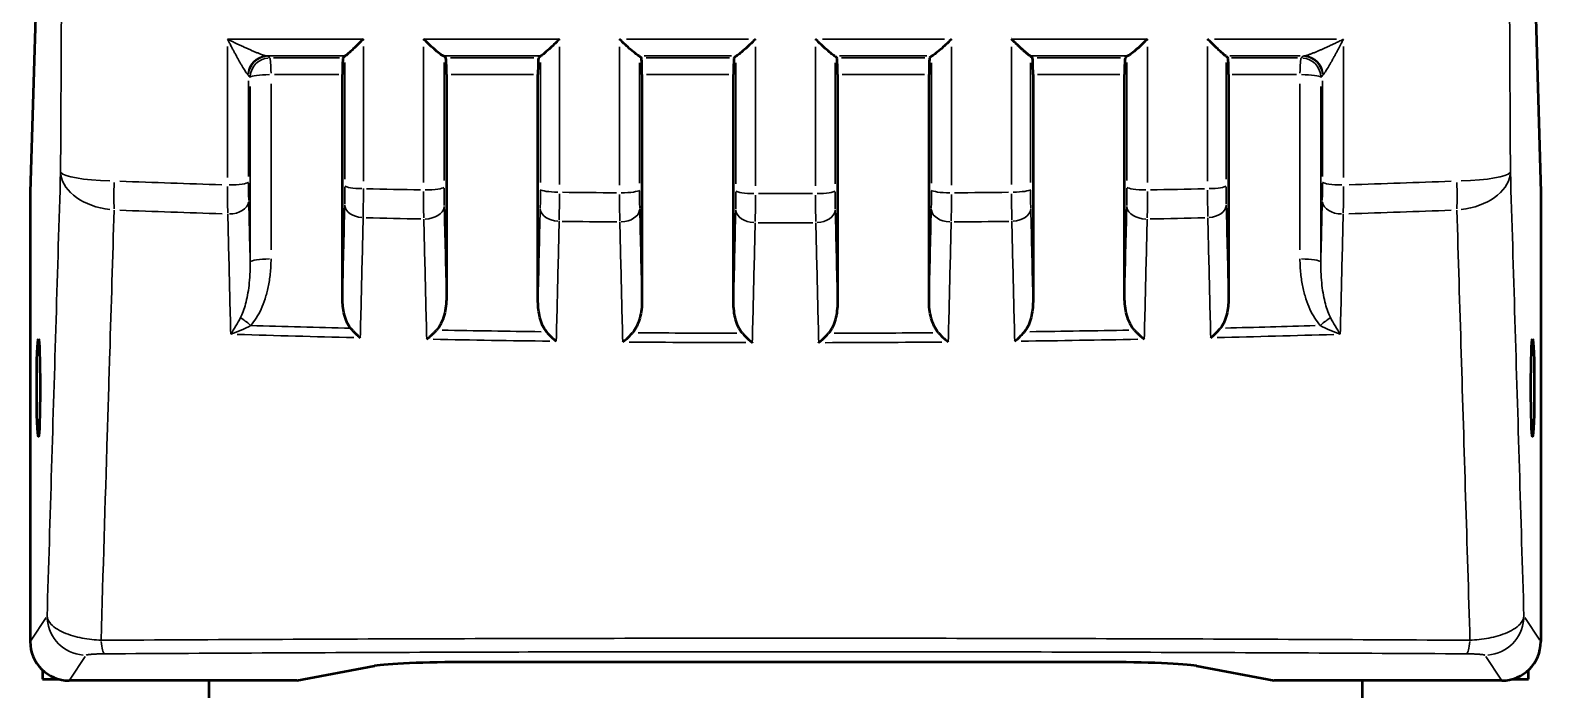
# Model space of a CAD drawing. Header units: millimetres. Extents: x 40 to 2195, y 40 to 1687.
# Drawn here: x 456.8 to 534, y 769.8 to 803.5 of the extents above; entities that cross this region are included whole.
import ezdxf

# ---------------------------------------------------------------- set-up
doc = ezdxf.new("R2010")
doc.units = ezdxf.units.MM
doc.header["$LTSCALE"] = 8
doc.layers.add('Visible (ISO)', color=7, linetype='Continuous', lineweight=50)
doc.layers.add('Visible Narrow (ISO)', color=7, linetype='Continuous', lineweight=35)

msp = doc.modelspace()

# ---------------------------------------------------------------- linework, layer by layer
at = {"layer": 'Visible (ISO)'}
for p, q in [((457.408, 816.708), (456.779, 795.256)), ((533.408, 816.708), (534.036, 795.256)), ((472.875, 802.224), (472.777, 802.126)), ((477.943, 802.221), (478.037, 802.126)), ((482.874, 802.223), (482.777, 802.126)), ((487.942, 802.222), (488.037, 802.126)), ((492.874, 802.222), (492.778, 802.126)), ((497.941, 802.222), (498.037, 802.126)), ((502.873, 802.222), (502.778, 802.126)), ((507.941, 802.223), (508.038, 802.126)), ((512.872, 802.221), (512.778, 802.126)), ((517.94, 802.224), (518.038, 802.126)), ((456.779, 795.256), (456.779, 772.256)), ((534.036, 795.256), (534.036, 772.256)), ((478.308, 787.707), (478.308, 787.707)), ((512.508, 787.707), (512.508, 787.707)), ((511.607, 771.2), (479.208, 771.2)), ((457.408, 770.799), (457.408, 770.326)), ((457.408, 770.326), (458.253, 770.326)), ((470.408, 770.256), (458.776, 770.256)), ((465.908, 770.256), (465.908, 764.498)), ((470.408, 770.256), (474.39, 771.008)), ((516.425, 771.008), (520.408, 770.256)), ((532.039, 770.256), (520.408, 770.256)), ((524.908, 770.256), (524.908, 764.498)), ((532.563, 770.326), (533.408, 770.326)), ((533.408, 770.326), (533.408, 770.799))]:
    msp.add_line(p, q, dxfattribs=at)
for centre, start, end in [((467.408, 788.256), 48.41135, 48.41303), ((523.408, 788.256), 131.58698, 131.58865), ((467.407, 788.256), 350.54589, 350.54647), ((523.407, 788.256), 189.45353, 189.45412)]:
    msp.add_arc(centre, 2.1, start, end, dxfattribs=at)
for centre, major_axis, ratio, start_param, end_param in [((472.784, 801.126), (-0.005, 1), 0.035067, 0.034788, 1.424329), ((473.875, 802.221), (1, -0.002), 0.035457, 3.020258, 3.106374), ((476.912, 802.221), (1.032, -0.001), 0.034923, 0.03476, 0.217087), ((478.031, 801.126), (0.005, 1), 0.034916, 4.858967, 6.248426), ((482.784, 801.127), (-0.005, 1), 0.034995, 0.034748, 1.424295), ((483.906, 802.221), (-1.032, 0.001), 0.034892, 6.138341, 6.248473), ((486.911, 802.221), (1.032, -0.001), 0.034899, 0.03476, 0.193816), ((492.784, 801.127), (-0.005, 1), 0.034946, 0.03473, 1.424277), ((493.905, 802.221), (-1.032, 0), 0.034899, 6.114079, 6.248449), ((496.91, 802.221), (1.032, 0), 0.034899, 0.034736, 0.169101), ((498.031, 801.127), (-0.005, -1), 0.034946, 1.717315, 3.106863), ((503.904, 802.221), (-1.032, -0.001), 0.034899, 6.089367, 6.248425), ((506.909, 802.221), (1.032, 0.001), 0.034867, 0.034726, 0.146518), ((508.031, 801.127), (-0.005, -1), 0.034995, 1.717297, 3.106845), ((512.784, 801.126), (-0.005, 1), 0.034916, 0.034759, 1.424218), ((513.903, 802.221), (-1.032, -0.001), 0.034908, 6.06518, 6.248419), ((516.94, 802.221), (1, 0.002), 0.035457, 0.035224, 0.121592), ((518.031, 801.126), (-0.005, -1), 0.035067, 1.717264, 3.106805), ((472.592, 867.259), (0.001, 451.842), 0.000349, 4.540092, 4.565825), ((478.221, 867.259), (-0.001, 452.126), 0.000346, 1.717267, 1.742811), ((482.593, 867.259), (0.001, 452.293), 0.000347, 4.539945, 4.565972), ((488.221, 867.259), (-0.001, 452.435), 0.000346, 1.717167, 1.743099), ((492.594, 867.259), (0.001, 452.49), 0.000346, 4.539943, 4.566037), ((498.221, 867.259), (-0.001, 452.49), 0.000346, 1.717149, 1.743243), ((502.594, 867.259), (0.001, 452.435), 0.000346, 4.540086, 4.566019), ((508.222, 867.259), (-0.001, 452.293), 0.000347, 1.717213, 1.743241), ((512.594, 867.259), (0.001, 452.126), 0.000346, 4.540375, 4.565918), ((518.223, 867.259), (-0.001, 451.842), 0.000349, 1.717361, 1.743093), ((483.713, 788.276), (-0.911, 0.944), 0.384176, 1.382757, 1.920709), ((458.78, 772.259), (-1.111, -1.668), 0.998023, 5.301071, 6.87004), ((532.035, 772.259), (1.111, -1.668), 0.998023, 5.69633, 7.2653), ((479.208, 770.938), (-5, 0), 0.052408, 4.712389, 6.012238), ((511.607, 770.938), (-5, 0), 0.052408, 3.41254, 4.712389)]:
    msp.add_ellipse(centre, major_axis=major_axis, ratio=ratio, start_param=start_param, end_param=end_param, dxfattribs=at)
for centre in [(457.198, 785.256), (533.617, 785.256)]:
    msp.add_ellipse(centre, major_axis=(0, 2.5), ratio=0.034921, dxfattribs=at)
for points, knots in [([(473.821, 803.086), (473.808, 803.074), (473.796, 803.061), (473.689, 802.956), (473.594, 802.863), (473.411, 802.687), (473.321, 802.602), (473.138, 802.433), (473.056, 802.36), (472.965, 802.284), (472.94, 802.264), (472.903, 802.237), (472.89, 802.229), (472.882, 802.227)], [-0.1594367, -0.1594367, -0.1594367, -0.1594367, -0.1548637, -0.1548637, -0.1195302, -0.1195302, -0.0835961, -0.0835961, -0.039789, -0.039789, -0.0189778, -0.0189778, -0.000001, -0.000001, -0.000001, -0.000001]), ([(477.92, 802.227), (477.906, 802.229), (477.887, 802.237), (477.837, 802.264), (477.806, 802.284), (477.7, 802.36), (477.608, 802.433), (477.411, 802.602), (477.316, 802.687), (477.125, 802.865), (477.028, 802.958), (476.921, 803.062), (476.909, 803.075), (476.898, 803.086)], [-0.1761451, -0.1761451, -0.1761451, -0.1761451, -0.1544167, -0.1544167, -0.1307375, -0.1307375, -0.081327, -0.081327, -0.0401569, -0.0401569, 0, 0, 0.0048908, 0.0048908, 0.0048908, 0.0048908]), ([(483.845, 803.086), (483.84, 803.081), (483.828, 803.07), (483.817, 803.059), (483.651, 802.896), (483.476, 802.726), (483.197, 802.471), (483.099, 802.384), (482.989, 802.295), (482.958, 802.271), (482.911, 802.239), (482.895, 802.23), (482.885, 802.227)], [-0.1633221, -0.1633221, -0.1633221, -0.1633221, -0.1610961, -0.1588701, -0.1588701, -0.0921124, -0.0921124, -0.0438115, -0.0438115, -0.0208304, -0.0208304, -0.0000022, -0.0000022, -0.0000022, -0.0000022]), ([(487.924, 802.227), (487.911, 802.23), (487.891, 802.238), (487.841, 802.268), (487.809, 802.291), (487.697, 802.375), (487.599, 802.456), (487.4, 802.631), (487.311, 802.713), (487.12, 802.892), (487.029, 802.981), (486.948, 803.06), (486.938, 803.07), (486.927, 803.081), (486.922, 803.086)], [-0.1349329, -0.1349329, -0.1349329, -0.1349329, -0.1179251, -0.1179251, -0.0992763, -0.0992763, -0.0602853, -0.0602853, -0.0317641, -0.0317641, 0, 0, 0.0021187, 0.0042348, 0.0042348, 0.0042348, 0.0042348]), ([(493.869, 803.086), (493.864, 803.081), (493.853, 803.07), (493.842, 803.06), (493.762, 802.981), (493.671, 802.892), (493.482, 802.713), (493.394, 802.631), (493.199, 802.456), (493.103, 802.374), (492.995, 802.291), (492.964, 802.268), (492.917, 802.238), (492.899, 802.23), (492.888, 802.227)], [-0.1656542, -0.1656542, -0.1656542, -0.1656542, -0.1631403, -0.160623, -0.160623, -0.1227139, -0.1227139, -0.0887447, -0.0887447, -0.0422908, -0.0422908, -0.0201541, -0.0201541, -0.000001, -0.000001, -0.000001, -0.000001]), ([(497.927, 802.227), (497.916, 802.23), (497.898, 802.238), (497.851, 802.268), (497.82, 802.291), (497.712, 802.374), (497.616, 802.456), (497.421, 802.631), (497.333, 802.713), (497.144, 802.892), (497.053, 802.981), (496.973, 803.06), (496.962, 803.07), (496.951, 803.081), (496.946, 803.086)], [-0.1347695, -0.1347695, -0.1347695, -0.1347695, -0.1178601, -0.1178601, -0.0992864, -0.0992864, -0.0603095, -0.0603095, -0.0318075, -0.0318075, 0, 0, 0.0021125, 0.0042222, 0.0042222, 0.0042222, 0.0042222]), ([(503.893, 803.086), (503.888, 803.081), (503.877, 803.07), (503.867, 803.06), (503.786, 802.981), (503.695, 802.892), (503.504, 802.713), (503.415, 802.631), (503.216, 802.456), (503.118, 802.375), (503.006, 802.291), (502.974, 802.268), (502.924, 802.238), (502.904, 802.23), (502.891, 802.227)], [-0.1651529, -0.1651529, -0.1651529, -0.1651529, -0.1626417, -0.1601271, -0.1601271, -0.1224319, -0.1224319, -0.0885851, -0.0885851, -0.0423147, -0.0423147, -0.0201841, -0.0201841, -0.000001, -0.000001, -0.000001, -0.000001]), ([(507.93, 802.227), (507.926, 802.228), (507.92, 802.231), (507.912, 802.235), (507.905, 802.239), (507.896, 802.244), (507.886, 802.251), (507.877, 802.257), (507.867, 802.264), (507.856, 802.273), (507.845, 802.28), (507.834, 802.289), (507.821, 802.299), (507.809, 802.309), (507.795, 802.32), (507.781, 802.332), (507.766, 802.344), (507.751, 802.356), (507.735, 802.37), (507.727, 802.377), (507.719, 802.384), (507.71, 802.391), (507.693, 802.405), (507.676, 802.421), (507.657, 802.437), (507.639, 802.453), (507.62, 802.47), (507.6, 802.488), (507.581, 802.505), (507.56, 802.523), (507.539, 802.543), (507.529, 802.552), (507.519, 802.561), (507.508, 802.571), (507.487, 802.59), (507.466, 802.61), (507.443, 802.631), (507.421, 802.652), (507.398, 802.674), (507.374, 802.696), (507.351, 802.718), (507.326, 802.741), (507.302, 802.764), (507.285, 802.78), (507.268, 802.796), (507.251, 802.813), (507.222, 802.84), (507.193, 802.868), (507.164, 802.896), (507.135, 802.925), (507.105, 802.954), (507.075, 802.983), (507.046, 803.012), (507.016, 803.041), (506.985, 803.071), (506.98, 803.076), (506.975, 803.081), (506.97, 803.087)], [0, 0, 0, 0, 0.0700018, 0.0700018, 0.0700018, 0.1384739, 0.1384739, 0.1384739, 0.2, 0.2, 0.2, 0.257332, 0.257332, 0.257332, 0.3143552, 0.3143552, 0.3143552, 0.3713226, 0.3713226, 0.3713226, 0.4, 0.4, 0.4, 0.457874, 0.457874, 0.457874, 0.5157266, 0.5157266, 0.5157266, 0.5727678, 0.5727678, 0.5727678, 0.6, 0.6, 0.6, 0.6541105, 0.6541105, 0.6541105, 0.7080764, 0.7080764, 0.7080764, 0.762269, 0.762269, 0.762269, 0.8, 0.8, 0.8, 0.8628653, 0.8628653, 0.8628653, 0.9261873, 0.9261873, 0.9261873, 0.9893498, 0.9893498, 0.9893498, 0.9999852, 0.9999852, 0.9999852, 0.9999852]), ([(513.917, 803.086), (513.906, 803.075), (513.894, 803.063), (513.787, 802.958), (513.691, 802.865), (513.5, 802.688), (513.404, 802.602), (513.207, 802.433), (513.116, 802.36), (513.009, 802.285), (512.978, 802.265), (512.929, 802.237), (512.909, 802.229), (512.896, 802.227)], [-0.1590664, -0.1590664, -0.1590664, -0.1590664, -0.1547941, -0.1547941, -0.1194936, -0.1194936, -0.083304, -0.083304, -0.0398971, -0.0398971, -0.0190928, -0.0190928, -0.000001, -0.000001, -0.000001, -0.000001]), ([(517.933, 802.227), (517.925, 802.229), (517.912, 802.237), (517.875, 802.264), (517.85, 802.284), (517.759, 802.36), (517.676, 802.433), (517.494, 802.602), (517.404, 802.687), (517.221, 802.864), (517.126, 802.956), (517.019, 803.062), (517.007, 803.074), (516.994, 803.086)], [-0.1774144, -0.1774144, -0.1774144, -0.1774144, -0.1556764, -0.1556764, -0.1318375, -0.1318375, -0.0816586, -0.0816586, -0.0404852, -0.0404852, 0, 0, 0.0052171, 0.0052171, 0.0052171, 0.0052171]), ([(488.066, 801.272), (488.066, 801.384), (488.066, 801.491), (488.063, 801.697), (488.061, 801.792), (488.055, 801.952), (488.052, 802.015), (488.045, 802.099), (488.041, 802.122), (488.037, 802.126)], [-0.1393113, -0.1393113, -0.1393113, -0.1393113, -0.1055728, -0.1055728, -0.0696556, -0.0696556, -0.0337399, -0.0337399, -0.000001, -0.000001, -0.000001, -0.000001]), ([(502.778, 802.126), (502.774, 802.122), (502.77, 802.099), (502.763, 802.015), (502.76, 801.952), (502.754, 801.792), (502.752, 801.697), (502.749, 801.491), (502.749, 801.384), (502.749, 801.272)], [-0.1393108, -0.1393108, -0.1393108, -0.1393108, -0.105572, -0.105572, -0.0696564, -0.0696564, -0.0337394, -0.0337394, -0.000001, -0.000001, -0.000001, -0.000001]), ([(473.166, 788.294), (473.089, 788.39), (473.025, 788.499), (472.917, 788.737), (472.873, 788.871), (472.776, 789.26), (472.747, 789.53), (472.747, 789.793)], [-0.1596503, -0.1596503, -0.1596503, -0.1596503, -0.1222402, -0.1222402, -0.0800181, -0.0800181, -0.000001, -0.000001, -0.000001, -0.000001]), ([(478.067, 789.87), (478.067, 789.567), (478.029, 789.254), (477.908, 788.818), (477.855, 788.672), (477.728, 788.417), (477.655, 788.299), (477.566, 788.2)], [-0.1779614, -0.1779614, -0.1779614, -0.1779614, -0.0866527, -0.0866527, -0.0406329, -0.0406329, -0.0000028, -0.0000028, -0.0000028, -0.0000028]), ([(483.186, 788.109), (483.106, 788.206), (483.039, 788.319), (482.926, 788.562), (482.88, 788.701), (482.778, 789.1), (482.748, 789.379), (482.748, 789.65)], [-0.1646073, -0.1646073, -0.1646073, -0.1646073, -0.1260599, -0.1260599, -0.082511, -0.082511, -0.000001, -0.000001, -0.000001, -0.000001]), ([(488.067, 789.688), (488.067, 789.394), (488.031, 789.09), (487.916, 788.665), (487.865, 788.523), (487.743, 788.274), (487.673, 788.16), (487.587, 788.062)], [-0.1728741, -0.1728741, -0.1728741, -0.1728741, -0.0840671, -0.0840671, -0.039446, -0.039446, -0.0000003, -0.0000003, -0.0000003, -0.0000003]), ([(493.207, 788.032), (493.125, 788.128), (493.057, 788.24), (492.941, 788.482), (492.892, 788.62), (492.782, 789.034), (492.748, 789.329), (492.748, 789.615)], [-0.1696504, -0.1696504, -0.1696504, -0.1696504, -0.1309612, -0.1309612, -0.0872482, -0.0872482, -0.000001, -0.000001, -0.000001, -0.000001]), ([(498.067, 789.615), (498.067, 789.329), (498.033, 789.034), (497.923, 788.62), (497.874, 788.482), (497.758, 788.24), (497.69, 788.128), (497.608, 788.032)], [-0.1678692, -0.1678692, -0.1678692, -0.1678692, -0.0815372, -0.0815372, -0.0382831, -0.0382831, 0, 0, 0, 0]), ([(503.228, 788.062), (503.142, 788.16), (503.072, 788.274), (502.95, 788.523), (502.899, 788.665), (502.784, 789.09), (502.748, 789.394), (502.748, 789.688)], [-0.1747554, -0.1747554, -0.1747554, -0.1747554, -0.1348801, -0.1348801, -0.0897732, -0.0897732, -0.000001, -0.000001, -0.000001, -0.000001]), ([(508.067, 789.65), (508.067, 789.379), (508.037, 789.1), (507.935, 788.7), (507.889, 788.562), (507.776, 788.319), (507.709, 788.206), (507.629, 788.109)], [-0.1629658, -0.1629658, -0.1629658, -0.1629658, -0.0812786, -0.0812786, -0.0381639, -0.0381639, -0.000001, -0.000001, -0.000001, -0.000001]), ([(513.249, 788.2), (513.16, 788.299), (513.087, 788.417), (512.96, 788.672), (512.907, 788.818), (512.786, 789.254), (512.748, 789.567), (512.748, 789.87)], [-0.1799383, -0.1799383, -0.1799383, -0.1799383, -0.1388552, -0.1388552, -0.0923222, -0.0923222, -0.000001, -0.000001, -0.000001, -0.000001]), ([(518.068, 789.793), (518.068, 789.53), (518.039, 789.26), (517.942, 788.871), (517.898, 788.737), (517.79, 788.499), (517.726, 788.39), (517.649, 788.294)], [-0.1581114, -0.1581114, -0.1581114, -0.1581114, -0.0788665, -0.0788665, -0.0370518, -0.0370518, -0.0000029, -0.0000029, -0.0000029, -0.0000029]), ([(473.166, 788.294), (473.201, 788.252), (473.238, 788.209), (473.311, 788.128), (473.347, 788.089), (473.388, 788.048), (473.392, 788.044), (473.427, 788.009), (473.46, 787.977), (473.526, 787.917), (473.559, 787.888), (473.615, 787.841), (473.637, 787.823), (473.66, 787.804)], [0, 0, 0, 0, 0.25, 0.25, 0.4787227, 0.4787227, 0.5, 0.5, 0.6944901, 0.6944901, 0.8776909, 0.8776909, 0.9999976, 0.9999976, 0.9999976, 0.9999976]), ([(477.058, 787.731), (477.089, 787.755), (477.12, 787.779), (477.181, 787.829), (477.212, 787.855), (477.271, 787.906), (477.299, 787.931), (477.36, 787.988), (477.394, 788.02), (477.461, 788.087), (477.495, 788.122), (477.54, 788.172), (477.553, 788.186), (477.566, 788.2)], [0, 0, 0, 0, 0.166992, 0.166992, 0.339689, 0.339689, 0.5, 0.5, 0.701538, 0.701538, 0.91452, 0.91452, 1, 1, 1, 1]), ([(487.082, 787.588), (487.086, 787.591), (487.096, 787.598), (487.106, 787.606), (487.156, 787.645), (487.222, 787.698), (487.399, 787.86), (487.496, 787.957), (487.587, 788.062)], [-0.08259949, -0.08259949, -0.08259949, -0.08259949, -0.07959985, -0.07659994, -0.07659994, -0.0420882, -0.0420882, -0.00000147, -0.00000147, -0.00000147, -0.00000147]), ([(493.207, 788.032), (493.292, 787.932), (493.382, 787.838), (493.542, 787.688), (493.611, 787.629), (493.683, 787.572), (493.694, 787.564), (493.704, 787.555), (493.709, 787.552)], [-0.06737082, -0.06737082, -0.06737082, -0.06737082, -0.02890289, -0.02890289, 0, 0, 0.00198464, 0.00396903, 0.00396903, 0.00396903, 0.00396903]), ([(497.106, 787.552), (497.111, 787.556), (497.121, 787.564), (497.132, 787.572), (497.204, 787.629), (497.273, 787.688), (497.433, 787.838), (497.523, 787.932), (497.608, 788.032)], [-0.07352733, -0.07352733, -0.07352733, -0.07352733, -0.07147151, -0.06941546, -0.06941546, -0.03965386, -0.03965386, -0.00000223, -0.00000223, -0.00000223, -0.00000223]), ([(503.228, 788.062), (503.32, 787.957), (503.417, 787.858), (503.595, 787.697), (503.661, 787.644), (503.709, 787.606), (503.719, 787.598), (503.729, 787.59), (503.733, 787.588)], [-0.04231735, -0.04231735, -0.04231735, -0.04231735, -0.01901701, -0.01901701, 0, 0, 0.00163863, 0.00327689, 0.00327689, 0.00327689, 0.00327689]), ([(507.13, 787.624), (507.144, 787.635), (507.158, 787.646), (507.246, 787.717), (507.319, 787.782), (507.472, 787.931), (507.552, 788.018), (507.629, 788.109)], [-0.07307476, -0.07307476, -0.07307476, -0.07307476, -0.06711794, -0.06711794, -0.03591268, -0.03591268, -0.000001, -0.000001, -0.000001, -0.000001]), ([(513.249, 788.2), (513.281, 788.164), (513.314, 788.129), (513.38, 788.061), (513.413, 788.029), (513.46, 787.983), (513.475, 787.969), (513.519, 787.929), (513.549, 787.902), (513.609, 787.849), (513.639, 787.824), (513.699, 787.776), (513.728, 787.753), (513.757, 787.731)], [0, 0, 0, 0, 0.213745, 0.213745, 0.415896, 0.415896, 0.5, 0.5, 0.673687, 0.673687, 0.841922, 0.841922, 1, 1, 1, 1]), ([(517.155, 787.804), (517.189, 787.831), (517.222, 787.859), (517.29, 787.917), (517.323, 787.948), (517.378, 788), (517.399, 788.02), (517.458, 788.079), (517.494, 788.117), (517.569, 788.199), (517.606, 788.242), (517.644, 788.288), (517.646, 788.291), (517.649, 788.294)], [0.0000024, 0.0000024, 0.0000024, 0.0000024, 0.1818223, 0.1818223, 0.3746517, 0.3746517, 0.5, 0.5, 0.7286754, 0.7286754, 0.9825956, 0.9825956, 1, 1, 1, 1])]:
    msp.add_open_spline(points, degree=3, knots=knots, dxfattribs=at)
at = {"layer": 'Visible Narrow (ISO)'}
for p, q in [((466.873, 802.713), (466.873, 795.998)), ((473.821, 795.817), (473.821, 802.703)), ((516.994, 802.703), (516.994, 795.817)), ((523.942, 795.998), (523.942, 802.713)), ((469.027, 802.13), (468.95, 802.208)), ((476.897, 802.7), (476.897, 795.752)), ((483.845, 795.644), (483.845, 802.694)), ((486.922, 802.692), (486.922, 795.611)), ((493.869, 795.575), (493.869, 802.69)), ((496.946, 802.69), (496.946, 795.575)), ((503.893, 795.611), (503.893, 802.692)), ((506.97, 802.694), (506.97, 795.644)), ((513.918, 795.752), (513.918, 802.7)), ((521.865, 802.208), (521.788, 802.13)), ((468.026, 801.136), (467.948, 801.214)), ((482.874, 801.885), (482.874, 795.746)), ((487.942, 795.71), (487.942, 801.878)), ((492.874, 801.878), (492.874, 795.675)), ((497.941, 795.676), (497.941, 801.879)), ((502.873, 801.881), (502.873, 795.713)), ((507.941, 795.742), (507.941, 801.881)), ((522.867, 801.214), (522.789, 801.136)), ((469.096, 800.8), (469.096, 792.309)), ((521.719, 792.309), (521.719, 800.8)), ((456.822, 772.32), (457.599, 773.486)), ((457.642, 773.551), (457.642, 773.551)), ((533.173, 773.551), (533.173, 773.551)), ((533.216, 773.486), (533.993, 772.32)), ((458.82, 770.321), (459.598, 771.489)), ((531.217, 771.489), (531.995, 770.321))]:
    msp.add_line(p, q, dxfattribs=at)
for centre, major_axis, ratio, start_param, end_param in [((495.408, 803.275), (-396.064, -0.002), 0.000477, 1.550246, 1.566034), ((495.407, 803.239), (-396.059, 0.002), 0.000386, 1.575558, 1.591347), ((495.409, 803.037), (-396.007, -0.002), 0.000124, 4.641155, 4.656977), ((468.884, 801.228), (0.142, 0.99), 0.969998, 0.220506, 1.596801), ((468.943, 801.213), (-0.71, -0.704), 0.998786, 4.007323, 5.417436), ((469.029, 801.126), (-0.71, -0.704), 0.998786, 4.007336, 5.417453), ((466.886, 802.211), (2.061, -0.001), 0.03515, 0.044906, 0.232768), ((469.029, 801.126), (0, 1), 0.067249, 4.92817, 6.178724), ((495.408, 801.994), (392.179, 0), 0.000335, 1.629011, 1.637624), ((495.408, 801.995), (392.175, 0), 0.000333, 1.603612, 1.614498), ((495.401, 802.173), (-394.564, 0), 0.000138, 4.719387, 4.730711), ((495.408, 801.996), (392.173, 0), 0.000332, 1.578107, 1.588986), ((495.416, 802.171), (-394.505, 0), 0.000144, 4.694067, 4.705393), ((495.408, 801.996), (392.173, 0), 0.000332, 1.552606, 1.563486), ((495.407, 801.995), (392.175, 0), 0.000333, 1.527094, 1.537981), ((495.419, 802.192), (-394.94, 0), 0.000089, 4.645721, 4.654844), ((495.407, 801.994), (392.179, 0), 0.000336, 1.503969, 1.512581), ((521.786, 801.126), (0, 1), 0.067249, 0.104461, 1.355015), ((521.786, 801.126), (0.71, -0.704), 0.998786, 0.865733, 2.275849), ((523.929, 802.211), (-2.061, -0.001), 0.035151, 6.050417, 6.23828), ((521.872, 801.213), (0.71, -0.704), 0.998786, 0.865727, 2.275856), ((521.931, 801.228), (-0.142, 0.99), 0.969998, 4.686381, 6.062664), ((469.029, 801.126), (-1, 0), 0.146108, 4.725817, 6.167791), ((495.408, 801.125), (391.257, 0), 0.000376, 1.629211, 1.637629), ((472.85, 867.296), (0.001, 455.709), 0.000057, 4.555111, 4.568371), ((477.967, 867.317), (0.002, -456.007), 0.000054, 4.856374, 4.869753), ((495.408, 801.125), (391.253, 0), 0.000376, 1.603756, 1.614535), ((495.408, 801.126), (391.251, 0), 0.000375, 1.578191, 1.588963), ((495.408, 801.126), (391.251, 0), 0.000375, 1.55263, 1.563402), ((495.407, 801.125), (391.253, 0), 0.000376, 1.527058, 1.537836), ((512.848, 867.316), (0.002, 456.006), 0.000054, 4.555025, 4.568404), ((517.965, 867.296), (0.001, -455.708), 0.000057, 4.856407, 4.869667), ((495.407, 801.125), (391.257, 0), 0.000376, 1.503964, 1.512381), ((521.786, 801.126), (1, 0), 0.146108, 0.115395, 1.557368), ((467.997, 867.194), (-0.003, -454.615), 0.000116, 4.858633, 4.86953), ((468.159, 867.258), (0.001, 452.553), 0.000288, 1.718498, 1.737536), ((522.656, 867.258), (0.001, -452.553), 0.000288, 1.404057, 1.423094), ((522.819, 867.194), (-0.003, 454.615), 0.000116, 4.555248, 4.566145), ((461.329, 796.295), (-2.999, 0.091), 0.65511, 0.119131, 1.431749), ((461.329, 796.295), (-3, 0.017), 0.15728, 0.107866, 1.413206), ((495.417, 957.041), (384.942, -0.029), 0.420485, 4.623837, 4.637446), ((466.945, 795.782), (1, 0), 0.157098, 4.72136, 6.167422), ((523.87, 795.782), (-1, 0), 0.157097, 0.115672, 1.56185), ((495.398, 957.041), (384.941, 0.029), 0.420488, 4.787332, 4.800941), ((529.486, 796.295), (3, 0.017), 0.15728, 4.869979, 6.175319), ((529.486, 796.295), (2.999, 0.091), 0.65511, 4.851439, 6.164103), ((461.329, 796.295), (-0.113, -2.998), 0.080917, 4.900087, 5.397799), ((467.024, 796.176), (-0.047, -3.105), 0.046385, 4.918289, 5.401896), ((468.018, 796.133), (-0.013, -2.055), 0.035276, 4.914069, 5.400866), ((472.801, 795.949), (-0.013, 2.06), 0.035427, 4.021827, 4.507927), ((473.875, 795.592), (-1, 0), 0.157367, 0.109401, 1.442728), ((495.411, 957.24), (384.845, -0.01), 0.421108, 4.65667, 4.663876), ((477.021, 795.918), (-0.035, -3.106), 0.038443, 4.918172, 5.40212), ((476.944, 795.524), (1, 0), 0.157461, 4.745204, 6.168678), ((478.017, 795.876), (-0.013, -2.056), 0.03528, 4.914214, 5.401146), ((482.799, 795.779), (-0.014, 2.077), 0.03554, 4.021143, 4.504139), ((483.874, 795.41), (-1, 0), 0.157622, 0.110676, 1.466559), ((483.8, 795.822), (0, 3.128), 0.014561, 4.021227, 4.50241), ((495.407, 957.409), (384.772, 0), 0.421627, 4.682733, 4.689933), ((487.02, 795.784), (-0.024, -3.124), 0.030542, 4.921354, 5.403132), ((486.943, 795.376), (1, 0), 0.157669, 4.769005, 6.169946), ((488.017, 795.741), (-0.013, -2.074), 0.035463, 4.919225, 5.402695), ((492.799, 795.705), (-0.013, 2.076), 0.035501, 4.021633, 4.504826), ((493.873, 795.338), (-1, 0), 0.157723, 0.111934, 1.490379), ((493.798, 795.748), (-0.012, 3.126), 0.022554, 4.021668, 4.502836), ((495.408, 858.269), (400, 0), 0.157724, 4.708928, 4.71585), ((497.017, 795.748), (-0.012, -3.126), 0.022554, 4.921943, 5.40311), ((496.942, 795.338), (1, 0), 0.157723, 4.792801, 6.171199), ((498.016, 795.705), (-0.013, -2.076), 0.035501, 4.919953, 5.403145), ((502.798, 795.741), (-0.013, 2.074), 0.035463, 4.022083, 4.505555), ((503.872, 795.376), (-1, 0), 0.157669, 0.113186, 1.514182), ((503.795, 795.784), (-0.024, 3.124), 0.030542, 4.021646, 4.503425), ((495.408, 957.41), (384.772, -0.001), 0.421628, 4.734845, 4.742045), ((507.015, 795.822), (0, -3.128), 0.014561, 4.922367, 5.403551), ((506.941, 795.41), (1, 0), 0.157623, 4.816627, 6.17245), ((508.016, 795.779), (-0.014, -2.077), 0.035539, 4.920636, 5.403634), ((512.798, 795.876), (-0.013, 2.056), 0.03528, 4.023634, 4.510571), ((513.871, 795.524), (-1, 0), 0.157461, 0.114421, 1.538004), ((513.794, 795.918), (-0.035, 3.106), 0.038443, 4.022659, 4.50661), ((495.404, 957.24), (384.845, 0.01), 0.421107, 4.760902, 4.768108), ((517.012, 795.995), (0.012, -3.114), 0.006571, 4.920084, 5.402915), ((516.94, 795.592), (1, 0), 0.157368, 4.84048, 6.173687), ((518.014, 795.949), (-0.013, -2.06), 0.035427, 4.91685, 5.40295), ((522.797, 796.133), (-0.013, 2.055), 0.035276, 4.02391, 4.510702), ((523.791, 796.177), (-0.047, 3.105), 0.046386, 4.02288, 4.506484), ((529.486, 796.295), (-0.113, 2.998), 0.080917, 4.026984, 4.524786), ((495.416, 956.454), (385.136, -0.026), 0.422612, 4.623882, 4.637509), ((466.955, 794.791), (1, 0.024), 0.652675, 4.705642, 6.15652), ((473.864, 794.601), (-1, 0.025), 0.654437, 0.120594, 1.458542), ((476.954, 794.532), (1, 0.024), 0.653029, 4.729474, 6.157754), ((483.863, 794.418), (-1, 0.025), 0.654084, 0.121807, 1.482338), ((486.953, 794.384), (1, 0.024), 0.653381, 4.753279, 6.158971), ((493.862, 794.346), (-1, 0.025), 0.653732, 0.123039, 1.506114), ((496.953, 794.346), (1, 0.025), 0.653733, 4.777077, 6.160207), ((503.862, 794.384), (-1, 0.024), 0.653381, 0.124274, 1.52991), ((506.952, 794.418), (1, 0.025), 0.654085, 4.800855, 6.161442), ((513.861, 794.532), (-1, 0.024), 0.653029, 0.125527, 1.553715), ((516.951, 794.601), (1, 0.025), 0.654438, 4.824658, 6.162698), ((523.86, 794.791), (-1, 0.024), 0.652675, 0.126766, 1.577544), ((495.399, 956.454), (385.136, 0.026), 0.422613, 4.787269, 4.800896), ((495.412, 1055.151), (400.01, 7.47), 0.653188, 4.646555, 4.653533), ((495.408, 1055.193), (400.003, 3.739), 0.65364, 4.677729, 4.684702), ((495.408, 1055.207), (400, 0), 0.653791, 4.708904, 4.715874), ((495.407, 1055.193), (400.003, -3.739), 0.65364, 4.740076, 4.747049), ((495.403, 1055.151), (400.01, -7.47), 0.653188, 4.771245, 4.778223), ((469.03, 791.671), (-1, 0), 0.166998, 4.726004, 6.167688), ((521.785, 791.671), (1, 0), 0.166997, 0.115497, 1.557165), ((467.984, 788.256), (-0.737, 0.676), 0.175503, 4.816191, 5.480891), ((522.831, 788.256), (0.737, 0.676), 0.175532, 0.802322, 1.467054), ((495.396, 946.04), (383.134, 0.026), 0.412415, 4.666541, 4.679755), ((495.411, 945.057), (383.73, -0.012), 0.409216, 4.692742, 4.705924), ((495.403, 944.889), (383.782, 0.013), 0.408722, 4.718852, 4.732033), ((495.411, 945.376), (383.351, 0.009), 0.410451, 4.744989, 4.758196), ((495.415, 945.953), (383.361, -0.038), 0.411942, 4.771126, 4.783154), ((495.395, 945.078), (383.348, -0.017), 0.410926, 4.639222, 4.654813), ((495.404, 945.255), (383.394, -0.005), 0.411339, 4.66539, 4.680958), ((495.408, 945.488), (383.562, 0.001), 0.411766, 4.691542, 4.707094), ((495.407, 945.52), (383.572, -0.001), 0.411839, 4.717685, 4.733236), ((495.41, 945.38), (383.434, 0), 0.411621, 4.743825, 4.759393), ((495.42, 945.099), (383.353, 0.015), 0.410977, 4.769967, 4.785558), ((459.641, 773.551), (1.664, -1.109), 0.998023, 3.80883, 5.220777), ((531.174, 773.551), (-1.664, -1.109), 0.998023, 1.062389, 2.47446), ((460.575, 773.622), (0.013, -2), 0.120724, 5.461386, 6.189962), ((530.24, 773.622), (-0.013, -2), 0.120724, 0.093225, 0.821801)]:
    msp.add_ellipse(centre, major_axis=major_axis, ratio=ratio, start_param=start_param, end_param=end_param, dxfattribs=at)
for points, knots in [([(458.331, 796.295), (458.333, 796.61), (458.335, 796.926), (458.337, 797.241), (458.377, 804.666), (458.411, 812.11), (458.439, 819.577), (458.446, 821.403), (458.452, 823.23), (458.458, 825.059), (458.478, 831.025), (458.493, 837.004), (458.505, 842.988), (458.511, 846.337), (458.516, 849.689), (458.52, 853.041), (458.525, 857.514), (458.527, 861.989), (458.527, 866.464), (458.528, 871.335), (458.525, 876.207), (458.52, 881.076), (458.517, 884.032), (458.513, 886.986), (458.507, 889.939), (458.496, 896.319), (458.48, 902.692), (458.46, 909.052), (458.455, 910.484), (458.45, 911.915), (458.445, 913.346), (458.417, 921.131), (458.382, 928.894), (458.34, 936.62), (458.34, 936.698), (458.339, 936.775), (458.339, 936.853), (458.297, 944.5), (458.249, 952.112), (458.193, 959.691)], [0.0000015, 0.0000015, 0.0000015, 0.0000015, 0.0058229, 0.0058229, 0.0058229, 0.1428571, 0.1428571, 0.1428571, 0.176372, 0.176372, 0.176372, 0.2857143, 0.2857143, 0.2857143, 0.3469143, 0.3469143, 0.3469143, 0.4285714, 0.4285714, 0.4285714, 0.5174708, 0.5174708, 0.5174708, 0.5714286, 0.5714286, 0.5714286, 0.6880265, 0.6880265, 0.6880265, 0.7142857, 0.7142857, 0.7142857, 0.8571429, 0.8571429, 0.8571429, 0.85858, 0.85858, 0.85858, 0.9999988, 0.9999988, 0.9999988, 0.9999988]), ([(532.622, 959.691), (532.566, 952.112), (532.518, 944.5), (532.476, 936.853), (532.476, 936.776), (532.475, 936.698), (532.475, 936.621), (532.433, 928.895), (532.398, 921.132), (532.37, 913.348), (532.365, 911.916), (532.36, 910.484), (532.355, 909.052), (532.335, 902.692), (532.319, 896.32), (532.308, 889.939), (532.302, 886.987), (532.298, 884.032), (532.295, 881.076), (532.29, 876.208), (532.287, 871.336), (532.288, 866.464), (532.288, 861.989), (532.291, 857.514), (532.295, 853.041), (532.299, 849.689), (532.304, 846.338), (532.31, 842.989), (532.322, 837.004), (532.337, 831.025), (532.357, 825.059), (532.363, 823.231), (532.369, 821.403), (532.376, 819.577), (532.404, 812.11), (532.438, 804.667), (532.478, 797.241), (532.48, 796.926), (532.482, 796.61), (532.484, 796.295)], [0.0000012, 0.0000012, 0.0000012, 0.0000012, 0.1414246, 0.1414246, 0.1414246, 0.1428571, 0.1428571, 0.1428571, 0.2857143, 0.2857143, 0.2857143, 0.3119807, 0.3119807, 0.3119807, 0.4285714, 0.4285714, 0.4285714, 0.482534, 0.482534, 0.482534, 0.5714286, 0.5714286, 0.5714286, 0.6530896, 0.6530896, 0.6530896, 0.7142857, 0.7142857, 0.7142857, 0.8236304, 0.8236304, 0.8236304, 0.8571429, 0.8571429, 0.8571429, 0.9941772, 0.9941772, 0.9941772, 0.9999988, 0.9999988, 0.9999988, 0.9999988]), ([(473.821, 803.086), (473.036, 803.086), (471.475, 803.086), (469.16, 803.086), (467.633, 803.086), (466.873, 803.086)], [0.0000061, 0.0000061, 0.0000061, 0.0000061, 0.3333333, 0.6666667, 0.9999932, 0.9999932, 0.9999932, 0.9999932]), ([(467.914, 801.263), (467.909, 801.268), (467.902, 801.275), (467.892, 801.286), (467.889, 801.29), (467.877, 801.304), (467.866, 801.317), (467.852, 801.336), (467.849, 801.341), (467.834, 801.361), (467.822, 801.378), (467.804, 801.405), (467.799, 801.412), (467.776, 801.448), (467.755, 801.48), (467.711, 801.551), (467.687, 801.59), (467.636, 801.675), (467.608, 801.721), (467.553, 801.816), (467.526, 801.864), (467.494, 801.921), (467.491, 801.926), (467.463, 801.975), (467.437, 802.022), (467.402, 802.085), (467.394, 802.099), (467.361, 802.16), (467.333, 802.21), (467.295, 802.28), (467.285, 802.299), (467.248, 802.367), (467.221, 802.417), (467.18, 802.496), (467.166, 802.521), (467.127, 802.594), (467.102, 802.642), (467.057, 802.728), (467.038, 802.765), (466.992, 802.853), (466.966, 802.905), (466.917, 803), (466.895, 803.043), (466.873, 803.086)], [0.0000001, 0.0000001, 0.0000001, 0.0000001, 0.0602819, 0.0602819, 0.0833333, 0.0833333, 0.1484896, 0.1484896, 0.1666667, 0.1666667, 0.22831, 0.22831, 0.25, 0.25, 0.3333333, 0.3333333, 0.4166667, 0.4166667, 0.5, 0.5, 0.5759337, 0.5759337, 0.5833333, 0.5833333, 0.6486927, 0.6486927, 0.6666667, 0.6666667, 0.7281619, 0.7281619, 0.75, 0.75, 0.8061741, 0.8061741, 0.8333333, 0.8333333, 0.88148, 0.88148, 0.9166667, 0.9166667, 0.963296, 0.963296, 0.9999755, 0.9999755, 0.9999755, 0.9999755]), ([(468.886, 802.227), (468.876, 802.228), (468.865, 802.23), (468.846, 802.233), (468.841, 802.234), (468.82, 802.239), (468.802, 802.243), (468.775, 802.251), (468.769, 802.253), (468.741, 802.261), (468.719, 802.268), (468.685, 802.279), (468.676, 802.282), (468.632, 802.297), (468.593, 802.311), (468.508, 802.342), (468.463, 802.36), (468.365, 802.399), (468.313, 802.42), (468.206, 802.465), (468.151, 802.488), (468.089, 802.515), (468.085, 802.517), (468.031, 802.54), (467.979, 802.563), (467.912, 802.593), (467.898, 802.599), (467.831, 802.629), (467.778, 802.653), (467.703, 802.687), (467.684, 802.696), (467.612, 802.729), (467.558, 802.754), (467.477, 802.793), (467.451, 802.805), (467.375, 802.841), (467.324, 802.865), (467.235, 802.908), (467.198, 802.926), (467.109, 802.97), (467.056, 802.996), (466.959, 803.043), (466.917, 803.064), (466.873, 803.086)], [0, 0, 0, 0, 0.0612377, 0.0612377, 0.0833333, 0.0833333, 0.1470766, 0.1470766, 0.1666667, 0.1666667, 0.2283808, 0.2283808, 0.25, 0.25, 0.3333333, 0.3333333, 0.4166667, 0.4166667, 0.5, 0.5, 0.5773653, 0.5773653, 0.5833333, 0.5833333, 0.6496541, 0.6496541, 0.6666667, 0.6666667, 0.7291587, 0.7291587, 0.75, 0.75, 0.8070646, 0.8070646, 0.8333333, 0.8333333, 0.8823592, 0.8823592, 0.9166667, 0.9166667, 0.9637325, 0.9637325, 0.9999853, 0.9999853, 0.9999853, 0.9999853]), ([(483.845, 803.086), (482.661, 803.086), (481.49, 803.086), (479.174, 803.086), (478.029, 803.086), (476.898, 803.086)], [0.000003, 0.000003, 0.000003, 0.000003, 0.5, 0.5, 0.9999688, 0.9999688, 0.9999688, 0.9999688]), ([(513.917, 803.086), (512.787, 803.086), (511.643, 803.086), (509.327, 803.086), (508.155, 803.087), (506.97, 803.087)], [0.0000085, 0.0000085, 0.0000085, 0.0000085, 0.5, 0.5, 0.9999957, 0.9999957, 0.9999957, 0.9999957]), ([(523.942, 803.086), (523.86, 803.045), (523.78, 803.006), (523.687, 802.96), (523.671, 802.952), (523.647, 802.941), (523.64, 802.937), (523.57, 802.904), (523.51, 802.874), (523.43, 802.837), (523.411, 802.827), (523.378, 802.811), (523.365, 802.805), (523.287, 802.769), (523.224, 802.739), (523.159, 802.709), (523.155, 802.707), (523.132, 802.697), (523.114, 802.689), (523.04, 802.654), (522.985, 802.629), (522.91, 802.596), (522.889, 802.586), (522.822, 802.557), (522.777, 802.537), (522.71, 802.508), (522.686, 802.498), (522.627, 802.472), (522.592, 802.457), (522.532, 802.432), (522.506, 802.422), (522.454, 802.4), (522.427, 802.39), (522.374, 802.369), (522.348, 802.359), (522.303, 802.341), (522.284, 802.334), (522.238, 802.317), (522.213, 802.308), (522.175, 802.294), (522.161, 802.289), (522.127, 802.278), (522.107, 802.271), (522.085, 802.264), (522.082, 802.263), (522.07, 802.26), (522.061, 802.257), (522.035, 802.249), (522.019, 802.245), (522.001, 802.24), (521.997, 802.24), (521.989, 802.238), (521.984, 802.236), (521.966, 802.233), (521.955, 802.23), (521.941, 802.228), (521.938, 802.228), (521.932, 802.228), (521.931, 802.227), (521.929, 802.227)], [0.0000147, 0.0000147, 0.0000147, 0.0000147, 0.0686565, 0.0686565, 0.0833333, 0.0833333, 0.0898491, 0.0898491, 0.1471178, 0.1471178, 0.1666667, 0.1666667, 0.1797098, 0.1797098, 0.2450056, 0.2450056, 0.25, 0.25, 0.2695581, 0.2695581, 0.3333333, 0.3333333, 0.35942, 0.35942, 0.4166667, 0.4166667, 0.4492474, 0.4492474, 0.5, 0.5, 0.5391141, 0.5391141, 0.5833333, 0.5833333, 0.6289652, 0.6289652, 0.6666667, 0.6666667, 0.7187702, 0.7187702, 0.75, 0.75, 0.7998007, 0.7998007, 0.8086959, 0.8086959, 0.8333333, 0.8333333, 0.8852445, 0.8852445, 0.8984975, 0.8984975, 0.9166667, 0.9166667, 0.9700318, 0.9700318, 0.9884571, 0.9884571, 1, 1, 1, 1]), ([(523.942, 803.086), (523.914, 803.031), (523.886, 802.977), (523.838, 802.883), (523.817, 802.843), (523.77, 802.751), (523.744, 802.701), (523.699, 802.617), (523.681, 802.582), (523.634, 802.493), (523.606, 802.441), (523.566, 802.366), (523.553, 802.342), (523.511, 802.264), (523.483, 802.213), (523.447, 802.147), (523.438, 802.13), (523.4, 802.062), (523.374, 802.014), (523.341, 801.955), (523.334, 801.943), (523.298, 801.879), (523.27, 801.83), (523.24, 801.78), (523.238, 801.775), (523.207, 801.721), (523.179, 801.675), (523.128, 801.59), (523.104, 801.551), (523.06, 801.48), (523.039, 801.448), (523.007, 801.399), (522.994, 801.379), (522.978, 801.356), (522.973, 801.351), (522.958, 801.329), (522.947, 801.315), (522.935, 801.3), (522.932, 801.296), (522.921, 801.284), (522.914, 801.276), (522.905, 801.267), (522.903, 801.265), (522.901, 801.263)], [0.0000245, 0.0000245, 0.0000245, 0.0000245, 0.0466229, 0.0466229, 0.0833333, 0.0833333, 0.1314886, 0.1314886, 0.1666667, 0.1666667, 0.222838, 0.222838, 0.25, 0.25, 0.3114966, 0.3114966, 0.3333333, 0.3333333, 0.3986923, 0.3986923, 0.4166667, 0.4166667, 0.4926007, 0.4926007, 0.5, 0.5, 0.5833333, 0.5833333, 0.6666667, 0.6666667, 0.75, 0.75, 0.8116433, 0.8116433, 0.8333333, 0.8333333, 0.8984893, 0.8984893, 0.9166667, 0.9166667, 0.976949, 0.976949, 0.9999998, 0.9999998, 0.9999998, 0.9999998]), ([(472.882, 802.227), (472.333, 802.227), (471.786, 802.227), (471.118, 802.227), (470.997, 802.227), (470.44, 802.227), (470.006, 802.227), (469.344, 802.227), (469.115, 802.227), (468.886, 802.227)], [0.0000013, 0.0000013, 0.0000013, 0.0000013, 0.4086176, 0.4086176, 0.5, 0.5, 0.8266419, 0.8266419, 1, 1, 1, 1]), ([(482.885, 802.227), (482.044, 802.227), (480.375, 802.227), (478.734, 802.227), (477.92, 802.227)], [0, 0, 0, 0, 0.5, 0.999986, 0.999986, 0.999986, 0.999986]), ([(512.896, 802.227), (512.082, 802.227), (511.262, 802.227), (510.434, 802.227), (509.606, 802.227), (508.772, 802.227), (507.93, 802.227)], [0.0000053, 0.0000053, 0.0000053, 0.0000053, 0.5, 0.5, 0.5, 1, 1, 1, 1]), ([(473.81, 793.948), (473.811, 794.087), (473.814, 794.389), (473.818, 794.893), (473.82, 795.252), (473.821, 795.435)], [0.0000007, 0.0000007, 0.0000007, 0.0000007, 0.3333333, 0.6666667, 1, 1, 1, 1]), ([(460.4, 772.319), (460.507, 775.823), (460.614, 779.326), (460.763, 784.22), (460.805, 785.61), (460.923, 789.446), (460.997, 791.893), (461.072, 794.341)], [0, 0, 0, 0, 0.4773396, 0.4773396, 0.6666667, 0.6666667, 1, 1, 1, 1]), ([(467.955, 794.786), (467.967, 794.266), (467.98, 793.747), (468.005, 792.711), (468.018, 792.194), (468.03, 791.677)], [0, 0, 0, 0, 0.5, 0.5, 1, 1, 1, 1]), ([(472.747, 789.793), (472.767, 790.59), (472.786, 791.388), (472.806, 792.189), (472.825, 792.989), (472.845, 793.791), (472.865, 794.595)], [0, 0, 0, 0, 0.5, 0.5, 0.5, 0.9999999, 0.9999999, 0.9999999, 0.9999999]), ([(477.954, 794.527), (477.973, 793.747), (477.992, 792.97), (478.011, 792.193), (478.03, 791.417), (478.048, 790.643), (478.067, 789.87)], [0, 0, 0, 0, 0.5, 0.5, 0.5, 1, 1, 1, 1]), ([(482.748, 789.65), (482.767, 790.44), (482.786, 791.232), (482.805, 792.026), (482.825, 792.82), (482.844, 793.615), (482.864, 794.412)], [0, 0, 0, 0, 0.5, 0.5, 0.5, 1, 1, 1, 1]), ([(487.953, 794.378), (487.972, 793.593), (487.991, 792.81), (488.01, 792.028), (488.029, 791.247), (488.048, 790.467), (488.067, 789.688)], [0, 0, 0, 0, 0.5, 0.5, 0.5, 1, 1, 1, 1]), ([(492.748, 789.615), (492.767, 790.399), (492.786, 791.185), (492.805, 791.973), (492.824, 792.76), (492.844, 793.549), (492.863, 794.34)], [0, 0, 0, 0, 0.5, 0.5, 0.5, 1, 1, 1, 1]), ([(497.952, 794.34), (497.971, 793.549), (497.991, 792.76), (498.01, 791.973), (498.029, 791.185), (498.048, 790.399), (498.067, 789.615)], [0, 0, 0, 0, 0.5, 0.5, 0.5, 1, 1, 1, 1]), ([(502.748, 789.688), (502.767, 790.467), (502.786, 791.247), (502.805, 792.028), (502.824, 792.81), (502.843, 793.593), (502.862, 794.378)], [0, 0, 0, 0, 0.5, 0.5, 0.5, 1, 1, 1, 1]), ([(507.951, 794.412), (507.971, 793.615), (507.99, 792.82), (508.01, 792.026), (508.029, 791.232), (508.048, 790.44), (508.067, 789.65)], [0, 0, 0, 0, 0.5, 0.5, 0.5, 1, 1, 1, 1]), ([(512.748, 789.87), (512.767, 790.643), (512.786, 791.417), (512.804, 792.193), (512.823, 792.97), (512.842, 793.747), (512.861, 794.527)], [0, 0, 0, 0, 0.5, 0.5, 0.5, 1, 1, 1, 1]), ([(517.95, 794.595), (517.97, 793.791), (517.99, 792.989), (518.009, 792.189), (518.029, 791.388), (518.048, 790.59), (518.068, 789.793)], [0, 0, 0, 0, 0.5, 0.5, 0.5, 1, 1, 1, 1]), ([(522.785, 791.677), (522.797, 792.194), (522.81, 792.711), (522.835, 793.747), (522.848, 794.266), (522.86, 794.786)], [0, 0, 0, 0, 0.5, 0.5, 1, 1, 1, 1]), ([(529.743, 794.341), (529.818, 791.893), (529.892, 789.446), (530.042, 784.553), (530.116, 782.106), (530.266, 777.212), (530.341, 774.766), (530.415, 772.319)], [0, 0, 0, 0, 0.333333, 0.333333, 0.666667, 0.666667, 1, 1, 1, 1]), ([(467.033, 787.983), (467.017, 788.669), (467, 789.355), (466.984, 790.04), (466.967, 790.724), (466.951, 791.408), (466.934, 792.092), (466.917, 792.775), (466.901, 793.457), (466.884, 794.139)], [0, 0, 0, 0, 0.3333333, 0.3333333, 0.3333333, 0.6666667, 0.6666667, 0.6666667, 1, 1, 1, 1]), ([(473.81, 793.948), (473.793, 793.263), (473.776, 792.58), (473.76, 791.897), (473.743, 791.214), (473.726, 790.532), (473.71, 789.85), (473.693, 789.168), (473.677, 788.486), (473.66, 787.804)], [0, 0, 0, 0, 0.333333, 0.333333, 0.333333, 0.666667, 0.666667, 0.666667, 1, 1, 1, 1]), ([(477.058, 787.731), (477.041, 788.417), (477.025, 789.101), (476.991, 790.469), (476.975, 791.152), (476.941, 792.517), (476.925, 793.198), (476.908, 793.879)], [0, 0, 0, 0, 0.333333, 0.333333, 0.666667, 0.666667, 1, 1, 1, 1]), ([(483.834, 793.765), (483.817, 793.08), (483.801, 792.397), (483.784, 791.714), (483.767, 791.031), (483.751, 790.349), (483.734, 789.668), (483.718, 788.986), (483.701, 788.305), (483.685, 787.624)], [0, 0, 0, 0, 0.3333333, 0.3333333, 0.3333333, 0.6666667, 0.6666667, 0.6666667, 0.9999998, 0.9999998, 0.9999998, 0.9999998]), ([(487.082, 787.588), (487.065, 788.272), (487.049, 788.956), (487.016, 790.323), (486.999, 791.006), (486.966, 792.369), (486.949, 793.05), (486.932, 793.73)], [0, 0, 0, 0, 0.333333, 0.333333, 0.666667, 0.666667, 1, 1, 1, 1]), ([(493.859, 793.693), (493.842, 793.009), (493.825, 792.326), (493.808, 791.644), (493.792, 790.961), (493.775, 790.279), (493.758, 789.597), (493.742, 788.915), (493.725, 788.233), (493.709, 787.552)], [0, 0, 0, 0, 0.333333, 0.333333, 0.333333, 0.666667, 0.666667, 0.666667, 1, 1, 1, 1]), ([(497.106, 787.552), (497.09, 788.236), (497.073, 788.92), (497.04, 790.286), (497.023, 790.969), (496.99, 792.332), (496.973, 793.012), (496.957, 793.693)], [0, 0, 0, 0, 0.333333, 0.333333, 0.666667, 0.666667, 1, 1, 1, 1]), ([(503.883, 793.73), (503.866, 793.047), (503.849, 792.364), (503.833, 791.681), (503.816, 790.998), (503.799, 790.316), (503.783, 789.633), (503.766, 788.951), (503.75, 788.269), (503.733, 787.588)], [0, 0, 0, 0, 0.333333, 0.333333, 0.333333, 0.666667, 0.666667, 0.666667, 1, 1, 1, 1]), ([(507.13, 787.624), (507.114, 788.309), (507.097, 788.992), (507.064, 790.359), (507.048, 791.041), (507.014, 792.404), (506.997, 793.085), (506.981, 793.765)], [0, 0, 0, 0, 0.333333, 0.333333, 0.666667, 0.666667, 1, 1, 1, 1]), ([(513.907, 793.879), (513.89, 793.198), (513.873, 792.516), (513.857, 791.833), (513.84, 791.15), (513.824, 790.466), (513.807, 789.782), (513.79, 789.099), (513.774, 788.415), (513.757, 787.731)], [0, 0, 0, 0, 0.333333, 0.333333, 0.333333, 0.666667, 0.666667, 0.666667, 1, 1, 1, 1]), ([(517.155, 787.804), (517.138, 788.489), (517.122, 789.173), (517.089, 790.54), (517.072, 791.223), (517.039, 792.586), (517.022, 793.267), (517.005, 793.948)], [0, 0, 0, 0, 0.333333, 0.333333, 0.666667, 0.666667, 1, 1, 1, 1]), ([(523.931, 794.139), (523.914, 793.453), (523.898, 792.768), (523.864, 791.399), (523.848, 790.715), (523.814, 789.348), (523.798, 788.665), (523.782, 787.983)], [0, 0, 0, 0, 0.333333, 0.333333, 0.666667, 0.666667, 1, 1, 1, 1]), ([(521.719, 791.838), (521.719, 791.573), (521.747, 791.07), (521.855, 790.393), (522.014, 789.791), (522.218, 789.261), (522.465, 788.799), (522.657, 788.544), (522.761, 788.43)], [0, 0, 0, 0, 0.1666667, 0.3333333, 0.5, 0.6666667, 0.8333333, 0.9999904, 0.9999904, 0.9999904, 0.9999904]), ([(522.785, 791.677), (522.783, 791.458), (522.793, 791.039), (522.841, 790.475), (522.916, 789.973), (523.014, 789.53), (523.134, 789.144), (523.229, 788.928), (523.28, 788.833)], [0.0000004, 0.0000004, 0.0000004, 0.0000004, 0.1666667, 0.3333333, 0.5, 0.6666667, 0.8333333, 0.9999875, 0.9999875, 0.9999875, 0.9999875]), ([(467.033, 787.983), (467.124, 788.122), (467.299, 788.407), (467.459, 788.692), (467.535, 788.833)], [0, 0, 0, 0, 0.5, 0.9999014, 0.9999014, 0.9999014, 0.9999014]), ([(467.033, 787.983), (467.219, 788.048), (467.577, 788.191), (467.902, 788.349), (468.054, 788.43)], [0, 0, 0, 0, 0.5, 0.9999927, 0.9999927, 0.9999927, 0.9999927]), ([(468.054, 788.43), (468.905, 788.405), (469.757, 788.382), (471.462, 788.336), (472.314, 788.315), (473.166, 788.294)], [0, 0, 0, 0, 0.5, 0.5, 0.999999, 0.999999, 0.999999, 0.999999]), ([(530.415, 772.319), (530.569, 772.327), (530.889, 772.352), (531.376, 772.426), (531.866, 772.543), (532.337, 772.71), (532.753, 772.933), (533.066, 773.214), (533.163, 773.434), (533.173, 773.551)], [0, 0, 0, 0, 0.1428571, 0.2857143, 0.4285714, 0.5714286, 0.7142857, 0.8571429, 1, 1, 1, 1]), ([(459.641, 771.554), (459.644, 771.558), (459.651, 771.562), (459.663, 771.566), (459.669, 771.568), (459.677, 771.57), (459.686, 771.572), (459.687, 771.573), (459.688, 771.573), (459.69, 771.573), (459.7, 771.576), (459.713, 771.578), (459.726, 771.58), (459.734, 771.581), (459.742, 771.583), (459.75, 771.584), (459.763, 771.586), (459.778, 771.588), (459.794, 771.589), (459.811, 771.591), (459.829, 771.593), (459.848, 771.595), (459.859, 771.596), (459.869, 771.597), (459.88, 771.598), (459.897, 771.6), (459.914, 771.601), (459.932, 771.602), (459.956, 771.604), (459.979, 771.606), (460.003, 771.607), (460.014, 771.608), (460.024, 771.608), (460.034, 771.609), (460.052, 771.61), (460.071, 771.611), (460.089, 771.612), (460.126, 771.614), (460.162, 771.615), (460.199, 771.617), (460.217, 771.617), (460.235, 771.618), (460.253, 771.618), (460.281, 771.619), (460.308, 771.62), (460.336, 771.621), (460.346, 771.621), (460.356, 771.621), (460.366, 771.622), (460.382, 771.622), (460.399, 771.622), (460.416, 771.623), (460.442, 771.623), (460.468, 771.623), (460.493, 771.624), (460.505, 771.624), (460.517, 771.624), (460.528, 771.624), (460.544, 771.624), (460.559, 771.624), (460.575, 771.624)], [0.0000003, 0.0000003, 0.0000003, 0.0000003, 0.0866119, 0.0866119, 0.0866119, 0.1358102, 0.1358102, 0.1358102, 0.1428571, 0.1428571, 0.1428571, 0.2007279, 0.2007279, 0.2007279, 0.2322896, 0.2322896, 0.2322896, 0.2857143, 0.2857143, 0.2857143, 0.34532, 0.34532, 0.34532, 0.3772009, 0.3772009, 0.3772009, 0.4285714, 0.4285714, 0.4285714, 0.4946333, 0.4946333, 0.4946333, 0.5223148, 0.5223148, 0.5223148, 0.5714286, 0.5714286, 0.5714286, 0.6673888, 0.6673888, 0.6673888, 0.7142857, 0.7142857, 0.7142857, 0.7865814, 0.7865814, 0.7865814, 0.8124695, 0.8124695, 0.8124695, 0.8571429, 0.8571429, 0.8571429, 0.9259339, 0.9259339, 0.9259339, 0.9576406, 0.9576406, 0.9576406, 1, 1, 1, 1]), ([(460.575, 771.624), (466.309, 771.661), (472.046, 771.689), (477.787, 771.707), (477.852, 771.707), (477.916, 771.707), (477.981, 771.708), (483.041, 771.724), (488.104, 771.733), (493.168, 771.735), (493.91, 771.735), (494.651, 771.735), (495.393, 771.735), (495.398, 771.735), (495.403, 771.735), (495.408, 771.735), (501.218, 771.735), (507.028, 771.726), (512.834, 771.708), (512.889, 771.707), (512.944, 771.707), (512.999, 771.707), (518.75, 771.689), (524.497, 771.661), (530.24, 771.624)], [0, 0, 0, 0, 0.2472214, 0.2472214, 0.2472214, 0.25, 0.25, 0.25, 0.4678795, 0.4678795, 0.4678795, 0.4997906, 0.4997906, 0.4997906, 0.5, 0.5, 0.5, 0.75, 0.75, 0.75, 0.7523598, 0.7523598, 0.7523598, 1, 1, 1, 1]), ([(530.24, 771.624), (530.256, 771.624), (530.271, 771.624), (530.287, 771.624), (530.312, 771.624), (530.338, 771.624), (530.363, 771.623), (530.375, 771.623), (530.387, 771.623), (530.399, 771.623), (530.416, 771.622), (530.433, 771.622), (530.449, 771.622), (530.477, 771.621), (530.505, 771.62), (530.532, 771.619), (530.542, 771.619), (530.552, 771.619), (530.562, 771.618), (530.58, 771.618), (530.598, 771.617), (530.616, 771.617), (530.642, 771.616), (530.668, 771.615), (530.694, 771.613), (530.705, 771.613), (530.715, 771.612), (530.726, 771.612), (530.744, 771.611), (530.763, 771.61), (530.781, 771.609), (530.805, 771.608), (530.83, 771.606), (530.853, 771.604), (530.863, 771.604), (530.873, 771.603), (530.883, 771.602), (530.901, 771.601), (530.918, 771.6), (530.935, 771.598), (530.955, 771.596), (530.974, 771.595), (530.993, 771.593), (531.003, 771.592), (531.012, 771.591), (531.021, 771.589), (531.037, 771.588), (531.052, 771.586), (531.065, 771.584), (531.08, 771.582), (531.094, 771.579), (531.106, 771.577), (531.113, 771.576), (531.119, 771.575), (531.125, 771.573), (531.135, 771.571), (531.143, 771.569), (531.149, 771.567), (531.15, 771.567), (531.151, 771.566), (531.152, 771.566), (531.158, 771.564), (531.163, 771.562), (531.167, 771.56), (531.17, 771.558), (531.173, 771.556), (531.174, 771.554)], [0, 0, 0, 0, 0.042359, 0.042359, 0.042359, 0.111151, 0.111151, 0.111151, 0.142857, 0.142857, 0.142857, 0.187531, 0.187531, 0.187531, 0.259825, 0.259825, 0.259825, 0.285714, 0.285714, 0.285714, 0.332611, 0.332611, 0.332611, 0.400948, 0.400948, 0.400948, 0.428571, 0.428571, 0.428571, 0.477685, 0.477685, 0.477685, 0.543748, 0.543748, 0.543748, 0.571429, 0.571429, 0.571429, 0.622799, 0.622799, 0.622799, 0.6824, 0.6824, 0.6824, 0.714286, 0.714286, 0.714286, 0.76771, 0.76771, 0.76771, 0.82559, 0.82559, 0.82559, 0.857143, 0.857143, 0.857143, 0.906326, 0.906326, 0.906326, 0.913388, 0.913388, 0.913388, 0.959401, 0.959401, 0.959401, 1, 1, 1, 1])]:
    msp.add_open_spline(points, degree=3, knots=knots, dxfattribs=at)
for points in [[(467.944, 801.218), (467.943, 801.226), (467.937, 801.241), (467.923, 801.256), (467.914, 801.263)], [(522.901, 801.263), (522.892, 801.256), (522.878, 801.241), (522.872, 801.226), (522.871, 801.218)], [(457.642, 773.551), (457.719, 776.078), (457.872, 781.132), (458.102, 788.713), (458.255, 793.767), (458.331, 796.295)], [(532.484, 796.295), (532.56, 793.767), (532.713, 788.713), (532.943, 781.132), (533.096, 776.078), (533.173, 773.551)], [(467.535, 788.833), (467.586, 788.928), (467.681, 789.144), (467.801, 789.53), (467.899, 789.973), (467.974, 790.475), (468.022, 791.039), (468.032, 791.458), (468.03, 791.677)], [(468.054, 788.43), (468.158, 788.544), (468.35, 788.799), (468.597, 789.261), (468.801, 789.791), (468.96, 790.393), (469.068, 791.07), (469.096, 791.573), (469.096, 791.838)], [(523.28, 788.833), (523.355, 788.692), (523.516, 788.407), (523.691, 788.122), (523.782, 787.983)], [(522.761, 788.43), (522.913, 788.349), (523.238, 788.191), (523.596, 788.048), (523.782, 787.983)], [(457.642, 773.551), (457.652, 773.434), (457.749, 773.214), (458.062, 772.933), (458.478, 772.71), (458.949, 772.543), (459.439, 772.426), (459.926, 772.352), (460.246, 772.327), (460.4, 772.319)], [(460.4, 772.319), (466.224, 772.354), (477.89, 772.407), (495.408, 772.434), (512.925, 772.407), (524.591, 772.354), (530.415, 772.319)]]:
    msp.add_open_spline(points, degree=3, dxfattribs=at)

doc.saveas('drawing.dxf')
